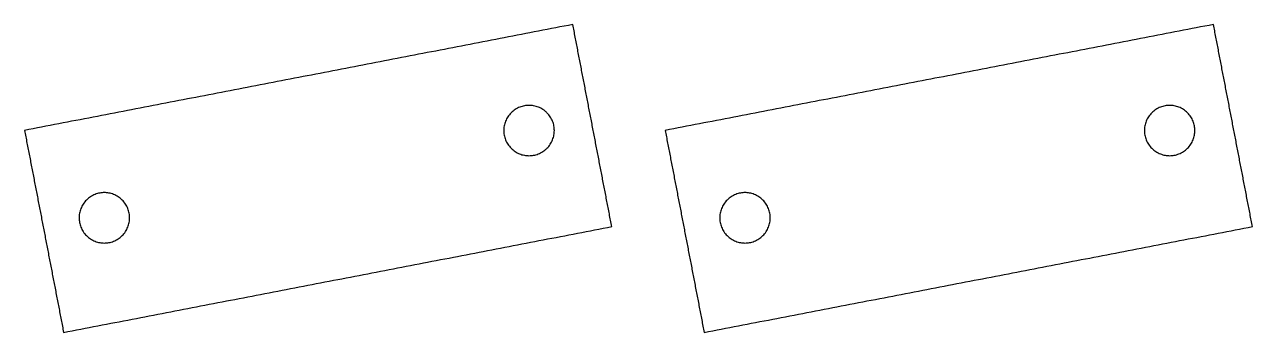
# Model space of a CAD drawing. Header units: millimetres. Extents: x 791 to 924, y 181 to 214.
import ezdxf

# ---------------------------------------------------------------- set-up
doc = ezdxf.new("R2010")
doc.units = ezdxf.units.MM
doc.header["$MEASUREMENT"] = 0
doc.layers.add('INSITE', color=2, linetype='Continuous', true_color=0xffff0a)

msp = doc.modelspace()

# ---------------------------------------------------------------- linework, layer by layer
at = {"layer": 'INSITE'}
for points in [[(850.48, 214.1), (820.95, 208.39), (791.41, 202.69)], [(854.68, 192.33), (852.58, 203.21), (850.48, 214.1)], [(919.5, 214.1), (889.96, 208.39), (860.43, 202.69)], [(923.7, 192.33), (921.6, 203.21), (919.5, 214.1)], [(791.41, 202.69), (793.52, 191.81), (795.62, 180.93)], [(860.43, 202.69), (862.53, 191.81), (864.63, 180.93)], [(795.62, 180.93), (825.15, 186.63), (854.68, 192.33)], [(864.63, 180.93), (894.17, 186.63), (923.7, 192.33)]]:
    msp.add_open_spline(points, degree=2, dxfattribs=at)
for points, weights, knots in [([(845.76, 205.39), (848.49, 205.39), (848.49, 202.68), (848.49, 199.97), (845.76, 199.97), (843.04, 199.97), (843.04, 202.68), (843.04, 205.39), (845.76, 205.39)], [1, 0.707106781187, 1, 0.707106781187, 1, 0.707106781187, 1, 0.707106781187, 1], [-12.019636, -12.019636, -12.019636, -9.014727, -9.014727, -6.009818, -6.009818, -3.004909, -3.004909, 0, 0, 0]), ([(914.78, 205.39), (917.5, 205.39), (917.5, 202.68), (917.5, 199.97), (914.78, 199.97), (912.06, 199.97), (912.06, 202.68), (912.06, 205.39), (914.78, 205.39)], [1, 0.707106781187, 1, 0.707106781187, 1, 0.707106781187, 1, 0.707106781187, 1], [-12.019636, -12.019636, -12.019636, -9.014727, -9.014727, -6.009818, -6.009818, -3.004909, -3.004909, 0, 0, 0]), ([(800.01, 195.99), (802.73, 195.99), (802.73, 193.27), (802.73, 190.56), (800.01, 190.56), (797.29, 190.56), (797.29, 193.27), (797.29, 195.99), (800.01, 195.99)], [1, 0.707106781187, 1, 0.707106781187, 1, 0.707106781187, 1, 0.707106900396, 1], [-12.019636, -12.019636, -12.019636, -9.014727, -9.014727, -6.009818, -6.009818, -3.004908, -3.004908, 0, 0, 0]), ([(869.03, 195.99), (871.75, 195.99), (871.75, 193.27), (871.75, 190.56), (869.03, 190.56), (866.31, 190.56), (866.31, 193.27), (866.31, 195.99), (869.03, 195.99)], [1, 0.707106781187, 1, 0.707106781187, 1, 0.707106781187, 1, 0.707106900396, 1], [-12.019636, -12.019636, -12.019636, -9.014727, -9.014727, -6.009818, -6.009818, -3.004908, -3.004908, 0, 0, 0])]:
    msp.add_rational_spline(points, weights, degree=2, knots=knots, dxfattribs=at)

doc.saveas('drawing.dxf')
